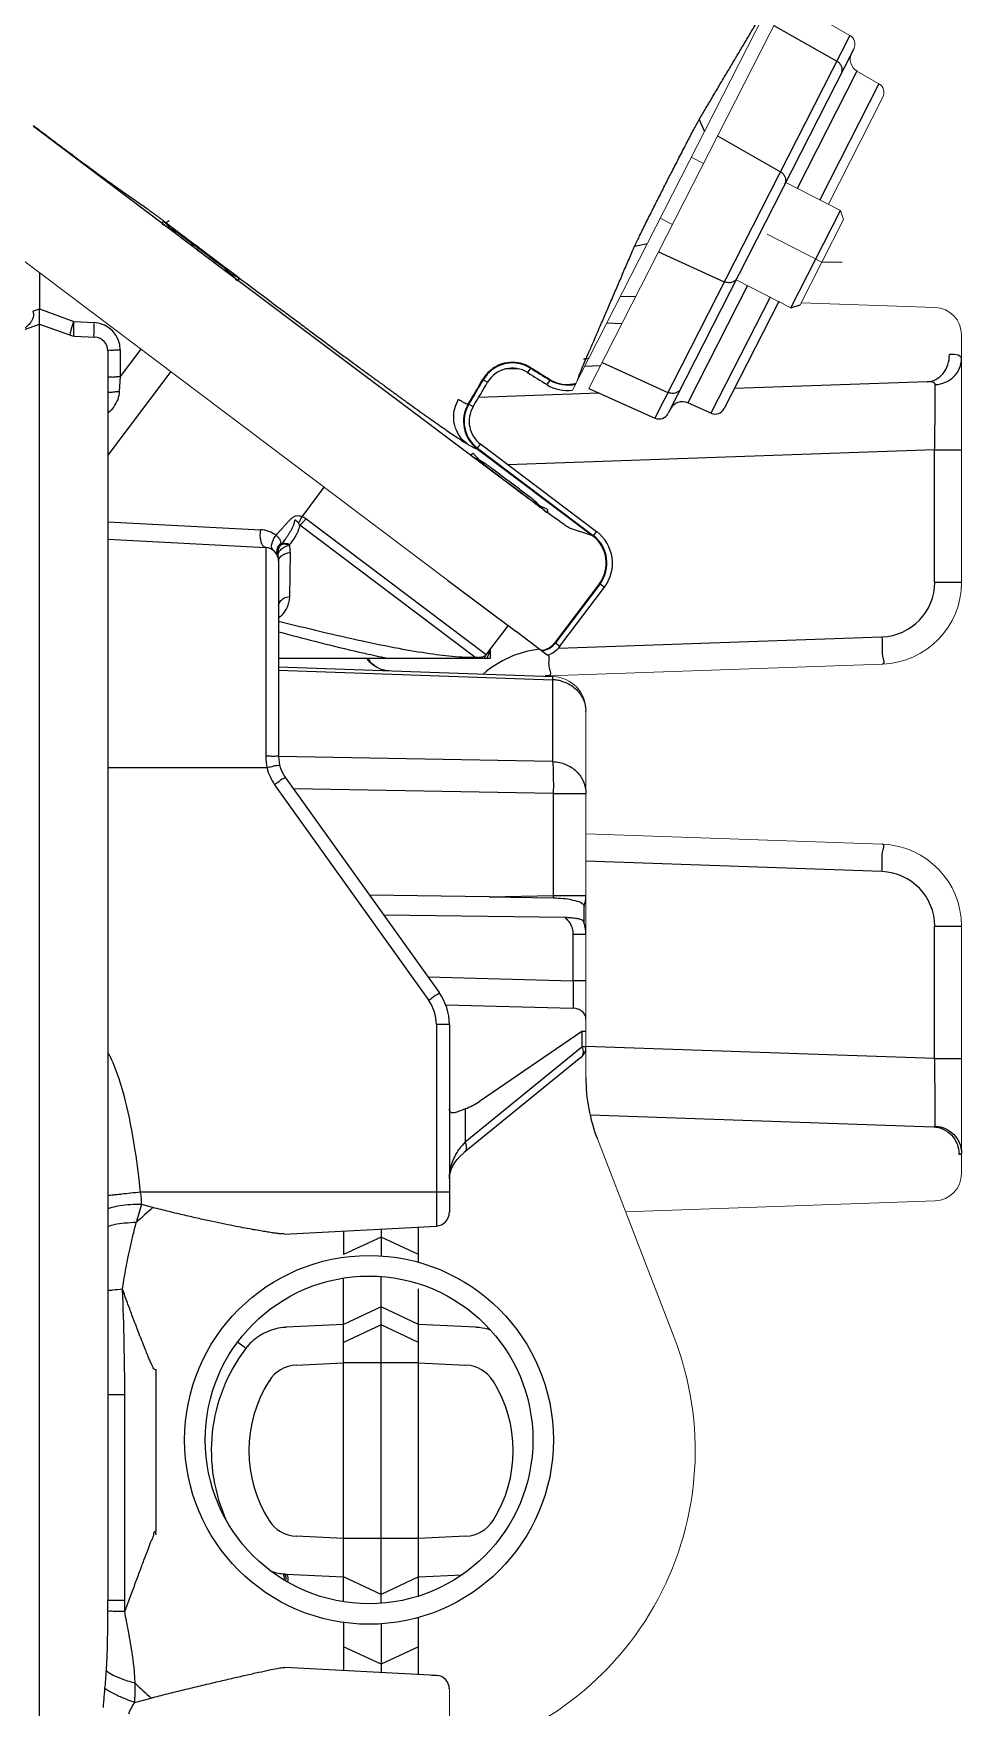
# Model space of a CAD drawing. Header units: millimetres. Extents: x 100 to 1590, y 100 to 694.
# Drawn here: x 1243.534 to 1244.745, y 534.023 to 536.206 of the extents above; entities that cross this region are included whole.
import ezdxf

# ---------------------------------------------------------------- set-up
doc = ezdxf.new("R2010")
doc.units = ezdxf.units.MM
doc.linetypes.add('CENTER', pattern=[2, 1.25, -0.25, 0.25, -0.25])
for name, color, linetype, lineweight in [('CL', 1, 'CENTER', 9), ('DIM', 2, 'Continuous', 9), ('DTM_AXIS', 7, 'Continuous', 9), ('OUTLINE', 6, 'Continuous', 9)]:
    doc.layers.add(name, color=color, linetype=linetype, lineweight=lineweight)

msp = doc.modelspace()

# ---------------------------------------------------------------- linework, layer by layer
at = {"color": 9, "linetype": 'Continuous'}
for p, q in [((1244.5988, 536.2035), (1244.3445, 535.7044)), ((1244.4998, 536.2166), (1244.5818, 536.1701)), ((1244.6082, 536.1569), (1244.5303, 536.004)), ((1244.6367, 536.1405), (1244.5596, 535.9891)), ((1244.4023, 536.0936), (1244.4024, 536.0939)), ((1244.4024, 536.0939), (1244.4093, 536.0783)), ((1243.536, 536.0832), (1243.5342, 536.0858)), ((1243.7512, 535.9211), (1243.536, 536.0832)), ((1244.4262, 536.0723), (1244.5083, 536.0257)), ((1243.6485, 536.0012), (1243.6829, 535.9771)), ((1243.7057, 535.9603), (1243.7399, 535.9344)), ((1243.7573, 535.9165), (1243.7512, 535.9211)), ((1244.1615, 535.6129), (1243.7573, 535.9165)), ((1244.3182, 535.9286), (1244.3349, 535.9322)), ((1244.3182, 535.9286), (1244.3184, 535.9289)), ((1244.3492, 535.9211), (1244.4351, 535.8822)), ((1244.4656, 535.8771), (1244.3877, 535.7242)), ((1244.4949, 535.8622), (1244.4178, 535.7108)), ((1243.5333, 535.8437), (1243.5422, 535.847)), ((1243.5422, 535.8467), (1243.5869, 535.8304)), ((1243.5422, 533.8906), (1243.5422, 535.827)), ((1243.5869, 535.8304), (1243.6136, 535.829)), ((1244.3014, 535.8273), (1244.2818, 535.828)), ((1243.6312, 535.7921), (1243.6312, 534.1623)), ((1243.6744, 535.7944), (1243.6474, 535.7585)), ((1243.6474, 535.7934), (1243.6474, 535.7585)), ((1244.2553, 535.7825), (1244.256, 535.7842)), ((1244.256, 535.7842), (1244.2586, 535.7902)), ((1243.7134, 535.765), (1243.6312, 535.656)), ((1244.1662, 535.7686), (1244.1485, 535.768)), ((1244.1822, 535.7695), (1244.1786, 535.7637)), ((1244.2734, 535.7724), (1244.2531, 535.7717)), ((1244.2552, 535.7822), (1244.2588, 535.783)), ((1244.2552, 535.7822), (1244.2553, 535.7825)), ((1244.2757, 535.7768), (1244.3616, 535.7378)), ((1243.6474, 535.7585), (1243.6461, 535.7391)), ((1244.1204, 535.7552), (1244.1202, 535.7547)), ((1244.1202, 535.7547), (1244.1264, 535.751)), ((1244.1212, 535.7548), (1244.1209, 535.7543)), ((1244.2075, 535.7538), (1244.2039, 535.748)), ((1244.1021, 535.7226), (1244.1076, 535.7193)), ((1244.1127, 535.6644), (1244.2636, 535.5507)), ((1244.1133, 535.665), (1244.1173, 535.6703)), ((1244.1133, 535.665), (1244.2641, 535.5514)), ((1244.7095, 535.663), (1244.1528, 535.6435)), ((1244.7095, 535.663), (1244.7445, 535.663)), ((1244.7095, 535.4903), (1244.7095, 535.663)), ((1243.8844, 535.5757), (1243.9134, 535.6142)), ((1243.6312, 535.5692), (1243.8307, 535.5588)), ((1244.1245, 535.3957), (1243.8893, 535.5729)), ((1244.1098, 535.3926), (1243.8815, 535.5647)), ((1244.2636, 535.5507), (1244.2331, 535.561)), ((1244.2636, 535.5507), (1244.2641, 535.5514)), ((1244.2636, 535.5507), (1244.2641, 535.5504)), ((1244.2641, 535.5514), (1244.2647, 535.5509)), ((1244.2647, 535.5509), (1244.2686, 535.5562)), ((1243.837, 535.5355), (1243.837, 535.2634)), ((1243.8569, 535.5411), (1243.8566, 535.5413)), ((1243.8566, 535.5413), (1243.8568, 535.5389)), ((1243.8577, 535.54), (1243.8568, 535.5389)), ((1243.8687, 535.5397), (1243.8679, 535.5387)), ((1243.8691, 535.5291), (1243.8681, 535.4717)), ((1244.2723, 535.4884), (1244.2147, 535.4119)), ((1244.2732, 535.4881), (1244.2152, 535.4111)), ((1244.2732, 535.4881), (1244.2788, 535.4839)), ((1244.7095, 535.4903), (1244.7445, 535.4903)), ((1244.2187, 535.4044), (1244.6408, 535.4191)), ((1244.1245, 535.3957), (1244.127, 535.3987)), ((1244.197, 535.4015), (1244.1959, 535.4013)), ((1244.1975, 535.4007), (1244.1969, 535.4006)), ((1244.1975, 535.4007), (1244.1976, 535.4001)), ((1244.2152, 535.4111), (1244.2208, 535.4069)), ((1243.8539, 535.3755), (1244.2117, 535.363)), ((1244.2117, 535.3653), (1244.2117, 535.3664)), ((1244.2117, 535.363), (1244.2117, 535.3653)), ((1244.2117, 535.2563), (1244.2117, 535.363)), ((1244.2117, 535.2563), (1243.8539, 535.2628)), ((1243.8387, 535.2481), (1243.6312, 535.2481)), ((1243.8486, 535.2262), (1244.0497, 534.9447)), ((1244.2125, 535.2145), (1243.8736, 535.2206)), ((1244.2125, 535.2145), (1244.2547, 535.2145)), ((1244.2125, 535.0816), (1244.2125, 535.2145)), ((1244.6408, 535.1128), (1244.2547, 535.1263)), ((1244.1284, 535.0798), (1244.2125, 535.0816)), ((1244.2125, 535.0816), (1244.2547, 535.0816)), ((1244.2125, 535.0786), (1244.2125, 535.0816)), ((1244.7095, 535.0416), (1244.7445, 535.0416)), ((1244.7095, 534.8689), (1244.7095, 535.0416)), ((1244.2547, 535.0308), (1244.2378, 535.0308)), ((1244.2378, 535.0308), (1244.2378, 534.9704)), ((1244.0487, 534.9754), (1244.2378, 534.9704)), ((1244.2547, 534.9704), (1244.2378, 534.9704)), ((1244.0718, 534.9391), (1244.2378, 534.9347)), ((1244.0766, 534.9136), (1244.0597, 534.9136)), ((1244.0597, 534.9136), (1244.0597, 534.6505)), ((1244.2495, 534.9043), (1244.1159, 534.813)), ((1244.2547, 534.9043), (1244.2495, 534.9043)), ((1244.2495, 534.9043), (1244.2495, 534.8841)), ((1244.0972, 534.7602), (1244.2495, 534.8841)), ((1244.2547, 534.8841), (1244.2495, 534.8841)), ((1244.7095, 534.8689), (1244.2547, 534.8848)), ((1244.7095, 534.8689), (1244.7445, 534.8689)), ((1244.0972, 534.8035), (1244.0972, 534.7602)), ((1244.7103, 534.7872), (1244.7103, 534.7944)), ((1244.0766, 534.6947), (1243.6738, 534.6947)), ((1243.69, 534.6747), (1243.675, 534.6787)), ((1243.861, 534.6401), (1244.0597, 534.6505)), ((1244.0365, 534.6031), (1244.0365, 534.6493)), ((1243.8611, 534.6401), (1243.8611, 534.6401)), ((1243.9385, 534.6442), (1243.9385, 534.6132)), ((1243.9875, 534.6361), (1243.9385, 534.6132)), ((1243.9875, 534.6468), (1243.9875, 534.6115)), ((1244.0365, 534.6132), (1243.9875, 534.6361)), ((1243.9385, 534.1605), (1243.9385, 534.5827)), ((1243.9875, 534.1584), (1243.9875, 534.5847)), ((1244.0365, 534.1929), (1244.0365, 534.5688)), ((1243.9875, 534.545), (1243.9385, 534.5222)), ((1244.0365, 534.5222), (1243.9875, 534.545)), ((1243.9385, 534.5222), (1243.8636, 534.5185)), ((1243.9875, 534.5216), (1243.9385, 534.4988)), ((1244.0365, 534.4988), (1243.9875, 534.5216)), ((1243.6936, 534.4639), (1243.6936, 534.2527)), ((1243.8768, 534.4691), (1243.9385, 534.4722)), ((1244.0365, 534.4722), (1243.9385, 534.4722)), ((1244.0365, 534.4722), (1244.0982, 534.4691)), ((1243.6532, 534.4305), (1243.6312, 534.4305)), ((1243.6532, 534.1623), (1243.6532, 534.4305)), ((1243.6935, 534.2527), (1243.6936, 534.2527)), ((1243.9385, 534.2429), (1243.8768, 534.2459)), ((1244.0365, 534.2429), (1243.9385, 534.2429)), ((1244.0982, 534.2459), (1244.0365, 534.2429)), ((1243.9875, 534.17), (1243.9385, 534.1929)), ((1244.0365, 534.1929), (1243.9875, 534.17)), ((1244.0365, 534.1929), (1244.0932, 534.1957)), ((1244.0365, 534.1679), (1244.0365, 534.1929)), ((1243.6532, 534.1623), (1243.6312, 534.1623)), ((1243.9385, 534.1335), (1243.9385, 534.0708)), ((1243.9875, 534.1316), (1243.9875, 534.0683)), ((1244.0365, 534.0657), (1244.0365, 534.14)), ((1243.9875, 534.079), (1243.9385, 534.1018)), ((1244.0365, 534.1018), (1243.9875, 534.079)), ((1244.0597, 534.0645), (1243.8622, 534.0748)), ((1244.0539, 534.0648), (1244.0597, 534.0645)), ((1243.666, 534.0291), (1243.6876, 534.0349))]:
    msp.add_line(p, q, dxfattribs=at)
at = {"color": 7, "linetype": 'Continuous'}
for p, q in [((1244.604, 536.1859), (1244.3619, 535.7106)), ((1244.522, 535.8483), (1244.5867, 535.9753)), ((1243.5422, 535.894), (1243.5422, 535.8467)), ((1244.3192, 535.8623), (1244.2996, 535.8629)), ((1244.5062, 535.8564), (1244.4351, 535.7169)), ((1244.5076, 535.8557), (1244.5058, 535.8557)), ((1244.522, 535.8483), (1244.534, 535.8522)), ((1243.5018, 535.8124), (1243.5422, 535.827)), ((1243.5422, 535.827), (1243.5826, 535.8124)), ((1243.5877, 535.8113), (1243.6144, 535.8099)), ((1244.2583, 535.7428), (1244.3445, 535.7044)), ((1244.6996, 535.7517), (1244.4483, 535.7429)), ((1244.2719, 535.7368), (1244.1148, 535.7313)), ((1244.4178, 535.7108), (1244.3877, 535.7242)), ((1244.2686, 535.5562), (1244.1173, 535.6703)), ((1243.6312, 535.5463), (1243.837, 535.5355)), ((1243.8539, 535.5177), (1243.8539, 535.2624)), ((1244.0742, 535.4931), (1244.1635, 535.4258)), ((1244.2208, 535.4069), (1244.2788, 535.4839)), ((1244.1269, 535.3985), (1244.1532, 535.4335)), ((1244.2043, 535.3951), (1244.1635, 535.4258)), ((1244.13, 535.3906), (1243.8539, 535.3906)), ((1244.13, 535.4027), (1244.13, 535.3906)), ((1243.8539, 535.3798), (1244.2117, 535.3673)), ((1243.8622, 535.2365), (1244.0633, 534.955)), ((1244.1284, 535.0798), (1243.9726, 535.082)), ((1244.1284, 535.0798), (1244.2125, 535.0786)), ((1244.2523, 535.0455), (1244.2523, 535.0677)), ((1244.2275, 535.0528), (1243.9911, 535.0561)), ((1244.0766, 534.9136), (1244.0766, 534.6683)), ((1244.2481, 534.8703), (1244.0958, 534.7464)), ((1244.2601, 534.7956), (1244.7079, 534.7799))]:
    msp.add_line(p, q, dxfattribs=at)
at = {"color": 9, "linetype": 'Continuous'}
for points in [[(1244.1825, 535.7703), (1244.1825, 535.7703), (1244.1825, 535.7702), (1244.1825, 535.7702), (1244.1824, 535.7701), (1244.1824, 535.77), (1244.1824, 535.7699), (1244.1823, 535.7698), (1244.1823, 535.7697), (1244.1822, 535.7695)], [(1244.1204, 535.7552), (1244.1204, 535.7552), (1244.1205, 535.7552), (1244.1205, 535.7551), (1244.1206, 535.7551), (1244.1207, 535.7551), (1244.1208, 535.755), (1244.1209, 535.755), (1244.121, 535.7549), (1244.1212, 535.7548)], [(1244.2075, 535.7548), (1244.2076, 535.7547), (1244.2076, 535.7547), (1244.2076, 535.7546), (1244.2076, 535.7545), (1244.2076, 535.7544), (1244.2076, 535.7543), (1244.2076, 535.7541), (1244.2076, 535.754), (1244.2075, 535.7538)], [(1244.1012, 535.7227), (1244.1013, 535.7228), (1244.1013, 535.7228), (1244.1014, 535.7228), (1244.1015, 535.7228), (1244.1016, 535.7227), (1244.1017, 535.7227), (1244.1018, 535.7227), (1244.1019, 535.7226), (1244.1021, 535.7226)], [(1244.1127, 535.6644), (1244.1127, 535.6644), (1244.1128, 535.6644), (1244.1128, 535.6645), (1244.1129, 535.6645), (1244.1129, 535.6646), (1244.113, 535.6647), (1244.1131, 535.6648), (1244.1132, 535.6649), (1244.1133, 535.665)], [(1244.2641, 535.5504), (1244.2641, 535.5504), (1244.2641, 535.5504), (1244.2642, 535.5504), (1244.2642, 535.5505), (1244.2643, 535.5505), (1244.2644, 535.5506), (1244.2645, 535.5507), (1244.2646, 535.5508), (1244.2647, 535.5509)], [(1243.8577, 535.54), (1243.8576, 535.5402), (1243.8575, 535.5403), (1243.8573, 535.5405), (1243.8571, 535.5408), (1243.8569, 535.5411)], [(1244.2723, 535.4884), (1244.2724, 535.4884), (1244.2724, 535.4884), (1244.2725, 535.4884), (1244.2726, 535.4884), (1244.2727, 535.4883), (1244.2728, 535.4883), (1244.2729, 535.4882), (1244.273, 535.4882), (1244.2732, 535.4881)], [(1244.197, 535.4015), (1244.1971, 535.4015), (1244.1971, 535.4014), (1244.1972, 535.4014), (1244.1972, 535.4013), (1244.1973, 535.4012), (1244.1973, 535.4011), (1244.1974, 535.401), (1244.1974, 535.4009), (1244.1975, 535.4007)], [(1244.2147, 535.4119), (1244.2147, 535.4118), (1244.2147, 535.4118), (1244.2147, 535.4117), (1244.2148, 535.4116), (1244.2148, 535.4116), (1244.2149, 535.4115), (1244.215, 535.4114), (1244.215, 535.4113), (1244.2152, 535.4111)], [(1244.2117, 535.3664), (1244.2117, 535.3668), (1244.2117, 535.367), (1244.2117, 535.3672), (1244.2117, 535.3673)], [(1244.7079, 534.7799), (1244.7086, 534.7799), (1244.7092, 534.78), (1244.7096, 534.7801), (1244.71, 534.7803), (1244.7102, 534.7805), (1244.7102, 534.7808)], [(1244.7412, 534.7443), (1244.7422, 534.7443), (1244.7431, 534.7444), (1244.7437, 534.7446), (1244.7442, 534.7448), (1244.7444, 534.7451), (1244.7445, 534.7455)], [(1243.8615, 534.5183), (1243.8612, 534.5183), (1243.8608, 534.5182), (1243.8605, 534.5182), (1243.8601, 534.5182), (1243.8597, 534.5181), (1243.8594, 534.5181)], [(1243.8636, 534.5185), (1243.8632, 534.5184), (1243.8628, 534.5184), (1243.8624, 534.5184), (1243.8619, 534.5183), (1243.8615, 534.5183)], [(1244.1135, 534.5183), (1244.113, 534.5183), (1244.1126, 534.5184), (1244.1122, 534.5184), (1244.1118, 534.5184), (1244.1113, 534.5185), (1244.0365, 534.5222)], [(1244.1156, 534.5181), (1244.1152, 534.5181), (1244.1149, 534.5182), (1244.1145, 534.5182), (1244.1142, 534.5182), (1244.1138, 534.5183), (1244.1135, 534.5183)], [(1243.8594, 534.1969), (1243.8597, 534.1969), (1243.8601, 534.1969), (1243.8605, 534.1968), (1243.8608, 534.1968), (1243.8612, 534.1968), (1243.8615, 534.1967)], [(1243.8615, 534.1967), (1243.8619, 534.1967), (1243.8624, 534.1967), (1243.8628, 534.1966), (1243.8632, 534.1966), (1243.8636, 534.1966), (1243.9385, 534.1929)]]:
    msp.add_lwpolyline(points, dxfattribs=at)
at = {"color": 7, "linetype": 'Continuous'}
for points in [[(1243.9975, 535.3747), (1243.9952, 535.3749), (1243.9913, 535.3756), (1243.9876, 535.3766), (1243.9842, 535.378), (1243.9812, 535.3798), (1243.9784, 535.3817), (1243.976, 535.3838), (1243.9739, 535.386), (1243.9722, 535.3882), (1243.9709, 535.3903), (1243.9707, 535.3906)], [(1244.2547, 535.0308), (1244.2546, 535.034), (1244.2541, 535.0384), (1244.2531, 535.0427), (1244.2518, 535.0469), (1244.2514, 535.0479)], [(1244.0766, 534.7119), (1244.0767, 534.7146), (1244.0775, 534.7195), (1244.0789, 534.7243), (1244.081, 534.7289), (1244.0837, 534.7333), (1244.0868, 534.7374), (1244.0904, 534.7414), (1244.0944, 534.7452), (1244.0958, 534.7464)]]:
    msp.add_lwpolyline(points, dxfattribs=at)
at = {"color": 9, "linetype": 'Continuous'}
for radius in [0.2405, 0.2137]:
    msp.add_circle((1243.9718, 534.3716), radius, dxfattribs=at)
for centre, radius, start, end in [((1244.5054, 536.0142), 0.00996, 333.0253, 339.7634), ((1262.8195, 561.1684), 31.6352, 232.90675, 233.17208), ((1244.4427, 535.8912), 0.00996, 326.2366, 332.9747), ((1243.6117, 535.7934), 0.0356, 0.0002, 86.9998), ((1245.4727, 537.8208), 2.4234, 237.8262, 238.5303), ((1245.496, 537.8604), 2.4685, 237.8522, 238.5366), ((1244.2456, 535.8258), 0.0446, 277.3728, 282.3776), ((1244.2458, 535.826), 0.0445, 277.2943, 282.3019), ((1235.9443, 540.5712), 9.4891, 329.27258, 329.49717), ((1236.0395, 540.515), 9.3794, 329.27255, 329.49801), ((1244.2307, 535.7927), 0.0445, 238.5939, 273.8345), ((1244.2307, 535.7928), 0.0453, 239.2362, 283.6064), ((1244.2307, 535.7928), 0.0445, 273.8326, 284.5144), ((1244.1395, 535.7), 0.0445, 149.2521, 233.0055), ((1244.1395, 535.7), 0.0437, 148.8632, 233.1847), ((1243.8288, 535.5232), 0.0356, 52.427, 86.9965), ((1244.2367, 535.5152), 0.0445, 323.0349, 52.16), ((1244.2367, 535.5152), 0.0454, 323.3851, 51.9925), ((1243.8671, 535.5296), 0.0154, 170.741, 178.3086), ((1243.8344, 535.5297), 0.0347, 358.9547, 15.0286), ((1244.6383, 535.4903), 0.0713, 272.0019, 359.9981), ((1244.3272, 536.9854), 1.6283, 257.3561, 258.3427), ((1244.104, 535.5656), 0.173, 269.38, 271.0005), ((1244.1043, 535.5489), 0.1564, 271.0131, 272.0251), ((1244.1183, 535.378), 0.0169, 120.1247, 131.6197), ((1244.2107, 535.266), 0.1379, 96.9679, 130.7926), ((1244.1167, 535.4043), 0.0117, 292.6607, 299.5593), ((1244.138, 535.3857), 0.0168, 143.3838, 162.7585), ((1244.0994, 535.4068), 0.0306, 344.4573, 349.8225), ((1244.1933, 535.428), 0.0268, 278.0278, 322.939), ((1244.1933, 535.428), 0.0276, 278.7575, 299.561), ((1244.0996, 535.3914), 0.1069, 1.7612, 2.3445), ((1244.1933, 535.428), 0.0276, 299.5678, 322.3345), ((1244.2065, 535.3713), 0.003, 271.9987, 272.6119), ((1244.2101, 535.3159), 0.0471, 81.1848, 88.1087), ((1244.2101, 535.3157), 0.0473, 74.3171, 81.1961), ((1244.2163, 535.3211), 0.0384, 0.0034, 2.4013), ((1243.9077, 535.2633), 0.0706, 179.992, 192.4271), ((1243.8994, 535.2624), 0.0623, 193.2304, 215.5388), ((1244.6383, 535.0416), 0.0713, 0.0019, 87.9981), ((1244.213, 535.0816), 0.0417, 340.4285, 359.9859), ((1244.0062, 534.9136), 0.0534, 359.9983, 35.5394), ((1244.2436, 534.8758), 0.00714, 309.5834, 312.4894), ((1244.0703, 534.8798), 0.0809, 289.4798, 304.3433), ((1244.1514, 534.7069), 0.076, 135.4365, 144.8078), ((1244.8756, 534.3224), 1.2523, 163.4691, 164.5891), ((1244.1162, 534.178), 0.6545, 130.634, 133.1924), ((1244.0587, 534.6683), 0.0178, 273.0002, 0.0012), ((1244.1075, 534.4465), 0.072, 71.4431, 83.5772), ((1243.8663, 534.4486), 0.0696, 138.1035, 142.9282), ((1243.9868, 534.3575), 0.2207, 142.919, 204.7996), ((1243.8789, 534.4247), 0.0444, 92.8094, 147.7435), ((1244.096, 534.4247), 0.0444, 32.2566, 87.1901), ((1243.9856, 534.3575), 0.1705, 147.7703, 212.2296), ((1243.9894, 534.3575), 0.1705, 327.7703, 32.2296), ((1243.8789, 534.2903), 0.0444, 212.2566, 267.1901), ((1244.096, 534.2903), 0.0444, 272.8094, 327.7435), ((1243.8708, 534.2527), 0.1773, 179.9967, 181.55), ((1243.8674, 534.2685), 0.072, 250.6306, 263.5793), ((1237.6382, 534.1622), 5.993, 359.86513, 0.00111), ((1241.1267, 534.1624), 2.5266, 359.6657, 359.999), ((1242.8438, 534.1205), 0.787, 354.6685, 356.3267), ((1244.0587, 534.0467), 0.0178, 0.0026, 86.9869), ((1244.1169, 534.5208), 0.6484, 226.027, 228.5438)]:
    msp.add_arc(centre, radius, start, end, dxfattribs=at)
at = {"color": 7, "linetype": 'Continuous'}
for centre, radius, start, end in [((1243.5887, 535.8291), 0.0178, 250, 267), ((1243.6134, 535.7921), 0.0178, 0, 87), ((1244.1587, 535.7321), 0.0374, 57.8414, 149.4774), ((1245.4954, 537.8582), 2.474, 237.8422, 238.5335), ((1235.9524, 540.57), 9.4888, 329.25558, 329.47859), ((1244.2309, 535.792), 0.0517, 238.5334, 277.1418), ((1244.1398, 535.7001), 0.0374, 149.2557, 233), ((1244.3805, 535.7079), 0.0178, 66, 153), ((1244.35, 535.7166), 0.0134, 246, 333), ((1244.4232, 535.723), 0.0134, 246, 333), ((1244.2376, 535.515), 0.0517, 323, 53), ((1243.8361, 535.5177), 0.0178, 0, 87), ((1243.8701, 535.5274), 0.0176, 164.3924, 195.8977), ((1243.8702, 535.5274), 0.0177, 158.1152, 164.4137), ((1244.1938, 535.4273), 0.0339, 288.0599, 322.9943), ((1244.2102, 535.266), 0.1024, 92, 94.9035), ((1243.8984, 535.2624), 0.0445, 180.0015, 215.5362), ((1244.0053, 534.9136), 0.0713, 0, 35.5452), ((1244.2369, 534.8841), 0.0178, 309.1391, 337.2024), ((1244.2369, 534.8841), 0.0178, 337.2219, 359.9925), ((1244.4773, 534.8443), 0.2227, 180, 201.1185)]:
    msp.add_arc(centre, radius, start, end, dxfattribs=at)
at = {"color": 9, "linetype": 'Continuous'}
for points, start_tangent, end_tangent in [([(1244.4024, 536.0939), (1244.4112, 536.1087), (1244.4204, 536.1241), (1244.4295, 536.1396), (1244.4386, 536.1548), (1244.4476, 536.17), (1244.4566, 536.1852), (1244.4658, 536.2006), (1244.4749, 536.2159), (1244.4779, 536.2209)], (0.504323, 0.863515), (0.510728, 0.859743)), ([(1244.5878, 536.154), (1244.5888, 536.1574), (1244.5887, 536.161), (1244.5874, 536.1645), (1244.585, 536.1676), (1244.5818, 536.1701)], (0.45399, 0.891007), (-0.869506, 0.493922)), ([(1244.3184, 535.9289), (1244.3247, 535.942), (1244.333, 535.9589), (1244.3422, 535.9773), (1244.3513, 535.9952), (1244.3596, 536.0117), (1244.368, 536.0281), (1244.3772, 536.0459), (1244.3867, 536.0642), (1244.3954, 536.0808), (1244.4023, 536.0936)], (0.42812, 0.903722), (0.479284, 0.87766)), ([(1243.5342, 536.0858), (1243.5416, 536.0802), (1243.5492, 536.0745), (1243.5567, 536.0688), (1243.5642, 536.0631), (1243.5717, 536.0575), (1243.5791, 536.052), (1243.5864, 536.0466), (1243.5935, 536.0413), (1243.6004, 536.0362), (1243.6071, 536.0312), (1243.6135, 536.0265), (1243.6196, 536.022), (1243.6254, 536.0178), (1243.6308, 536.0139), (1243.6359, 536.0102), (1243.6405, 536.0069), (1243.6447, 536.0039), (1243.6485, 536.0012)], (0.796782, -0.604267), (0.818772, -0.574119)), ([(1244.5148, 536.0108), (1244.5153, 536.0131), (1244.5152, 536.0167), (1244.5138, 536.0202), (1244.5115, 536.0233), (1244.5083, 536.0257)], (0.346261, 0.938138), (-0.869506, 0.493922)), ([(1243.6829, 535.9771), (1243.686, 535.9749), (1243.6887, 535.9729), (1243.6917, 535.9707), (1243.695, 535.9683), (1243.6985, 535.9657), (1243.7021, 535.963), (1243.7057, 535.9603)], (0.818772, -0.574119), (0.797014, -0.603961)), ([(1243.7057, 535.9603), (1243.711, 535.9621)], (0.861307, -0.508085), (0.746784, 0.665066)), ([(1244.2586, 535.7902), (1244.2648, 535.8046), (1244.2732, 535.8241), (1244.2809, 535.8419), (1244.2883, 535.8591), (1244.2958, 535.8764), (1244.3033, 535.8941), (1244.3109, 535.9118), (1244.3182, 535.9286)], (0.39562, 0.918414), (0.402967, 0.915214)), ([(1244.451, 535.8857), (1244.4495, 535.8839), (1244.4465, 535.8819), (1244.4429, 535.8809), (1244.4389, 535.881), (1244.4351, 535.8822)], (-0.555443, -0.831555), (-0.910674, 0.413126)), ([(1243.5333, 535.8437), (1243.5342, 535.8406), (1243.5342, 535.8377), (1243.5335, 535.8345), (1243.5316, 535.8308), (1243.5302, 535.8287), (1243.5284, 535.8266), (1243.5261, 535.8244), (1243.5234, 535.8222), (1243.52, 535.82), (1243.516, 535.8178), (1243.5114, 535.8158)], (0.420597, -0.907248), (-0.939668, -0.342086)), ([(1243.5823, 535.8151), (1243.5826, 535.8161), (1243.5836, 535.8201), (1243.5851, 535.825), (1243.5869, 535.8304)], (0.30304, 0.952978), (0.345798, 0.938309)), ([(1243.5877, 535.8113), (1243.5868, 535.815), (1243.5867, 535.8193), (1243.5867, 535.8246), (1243.5869, 535.8304)], (-0.99863, 0.052336), (0.059019, 0.998257)), ([(1243.6144, 535.8099), (1243.6134, 535.8156), (1243.6133, 535.8218), (1243.6136, 535.829)], (-0.99863, 0.052336), (0.059019, 0.998257)), ([(1243.8569, 535.8463), (1243.8731, 535.8342), (1243.8887, 535.8226), (1243.9038, 535.8113), (1243.9184, 535.8005), (1243.9326, 535.79), (1243.9464, 535.7798), (1243.9597, 535.77), (1243.9725, 535.7605), (1243.9849, 535.7515), (1243.9969, 535.7428), (1244.0085, 535.7343), (1244.0198, 535.7261), (1244.0307, 535.7183), (1244.0411, 535.7108), (1244.0509, 535.7039), (1244.0601, 535.6974), (1244.0686, 535.6915), (1244.0764, 535.6861), (1244.0834, 535.6813), (1244.0897, 535.6771), (1244.0951, 535.6736), (1244.0996, 535.6708)], (0.800534, -0.599287), (0.856907, -0.515471)), ([(1243.5826, 535.8124), (1243.5823, 535.8151)], (-0.939693, 0.34202), (0.30304, 0.952978)), ([(1243.6312, 535.7921), (1243.6359, 535.793), (1243.6411, 535.7933), (1243.6474, 535.7934)], (0, 1), (0.999976, 0.006972)), ([(1244.6996, 535.7517), (1244.7109, 535.7547), (1244.7204, 535.7625), (1244.7266, 535.7739), (1244.7287, 535.7873)], (0.999391, 0.034901), (-0.009577, 0.999954)), ([(1244.7445, 535.782), (1244.7376, 535.7869), (1244.7287, 535.7873)], (-0.000007, 1), (-0.999732, -0.023154)), ([(1244.1825, 535.7703), (1244.1694, 535.7759), (1244.1553, 535.777), (1244.1415, 535.7737), (1244.1295, 535.7661), (1244.1204, 535.7552)], (-0.846254, 0.532779), (-0.507307, -0.861765)), ([(1244.1822, 535.7695), (1244.1717, 535.7744), (1244.1602, 535.7763), (1244.1487, 535.7751), (1244.1378, 535.7709), (1244.1284, 535.764), (1244.1212, 535.7548)], (-0.843482, 0.537158), (-0.5093, -0.860589)), ([(1244.2438, 535.7535), (1244.246, 535.7602), (1244.2499, 535.7698), (1244.2552, 535.7822)], (0.283633, 0.958933), (0.401851, 0.915705)), ([(1244.7103, 535.748), (1244.7235, 535.751), (1244.7346, 535.7584), (1244.7419, 535.7693), (1244.7445, 535.782)], (0.999321, 0.036834), (-0.000068, 1)), ([(1243.6312, 535.7572), (1243.6359, 535.758), (1243.6411, 535.7583), (1243.6474, 535.7585)], (0, 1), (0.999976, 0.006972)), ([(1244.3781, 535.7424), (1244.376, 535.7396), (1244.373, 535.7376), (1244.3693, 535.7366), (1244.3654, 535.7367), (1244.3616, 535.7378)], (-0.45399, -0.891007), (-0.910674, 0.413126)), ([(1244.7103, 535.748), (1244.7056, 535.7515), (1244.6996, 535.7517)], (-0.008568, 0.999963), (-0.999394, -0.034822)), ([(1244.7095, 535.663), (1244.7097, 535.6746), (1244.7098, 535.687), (1244.71, 535.7002), (1244.7101, 535.7139), (1244.7102, 535.7273), (1244.7103, 535.7393), (1244.7103, 535.748)], (0.013937, 0.999903), (-0.008385, 0.999965)), ([(1243.6312, 535.7369), (1243.6355, 535.7383), (1243.6403, 535.7388), (1243.6461, 535.7391)], (0.000037, 1), (0.999782, 0.020899)), ([(1243.6461, 535.7391), (1243.644, 535.7288), (1243.639, 535.7192), (1243.6316, 535.7112), (1243.6313, 535.711)], (-0.062679, -0.998034), (-0.780257, -0.625459)), ([(1244.0996, 535.6708), (1244.0906, 535.68), (1244.0847, 535.6914), (1244.0823, 535.704), (1244.0837, 535.7169), (1244.0887, 535.7289)], (-0.796881, 0.604136), (0.512538, 0.858664)), ([(1244.0887, 535.7289), (1244.0922, 535.7267), (1244.0955, 535.7248), (1244.0982, 535.7235), (1244.1012, 535.7227)], (0.843475, -0.537168), (0.96808, 0.250641)), ([(1244.0996, 535.6708), (1244.1034, 535.6686), (1244.1068, 535.6667), (1244.1096, 535.6653), (1244.1127, 535.6644)], (0.856925, -0.515441), (0.98134, 0.192282)), ([(1244.2331, 535.561), (1244.2305, 535.5625), (1244.2248, 535.5664), (1244.2161, 535.5726), (1244.205, 535.5806), (1244.1918, 535.5904), (1244.1771, 535.6013), (1244.1615, 535.6129)], (-0.947574, 0.319537), (-0.799643, 0.600476)), ([(1243.8844, 535.5757), (1243.8806, 535.5766), (1243.8766, 535.5765), (1243.8727, 535.575), (1243.8697, 535.5725), (1243.8672, 535.57), (1243.8645, 535.5671), (1243.8618, 535.5642), (1243.8592, 535.5613), (1243.8566, 535.5583), (1243.8538, 535.5552), (1243.8505, 535.5514)], (-0.938617, 0.344962), (-0.658129, -0.752905)), ([(1243.8798, 535.5676), (1243.8781, 535.5694), (1243.8752, 535.571), (1243.8741, 535.5687), (1243.8731, 535.5649), (1243.8716, 535.5611), (1243.8696, 535.5574), (1243.8675, 535.5538), (1243.8653, 535.5502), (1243.8628, 535.5467), (1243.8613, 535.5447), (1243.8596, 535.5425), (1243.8577, 535.54)], (-0.603735, 0.797185), (-0.624227, -0.781243)), ([(1243.8798, 535.5676), (1243.8814, 535.5701), (1243.883, 535.5728), (1243.8844, 535.5757)], (0.584041, 0.811724), (0.413397, 0.910551)), ([(1243.8815, 535.5647), (1243.8798, 535.5676)], (-0.398072, 0.917354), (-0.604528, 0.796584)), ([(1243.8815, 535.5647), (1243.8842, 535.5672), (1243.8868, 535.5699), (1243.8893, 535.5729)], (0.773269, 0.634078), (0.601749, 0.798686)), ([(1243.8893, 535.5729), (1243.8868, 535.5745), (1243.8844, 535.5757)], (-0.798154, 0.602453), (-0.934243, 0.356637)), ([(1243.837, 535.5355), (1243.8342, 535.5369), (1243.8319, 535.5405), (1243.8305, 535.5459), (1243.83, 535.5522), (1243.8307, 535.5588)], (-0.99863, 0.052336), (0.182584, 0.98319)), ([(1243.847, 535.5318), (1243.845, 535.535), (1243.845, 535.5399), (1243.847, 535.5456), (1243.8505, 535.5514)], (-0.792628, 0.609706), (0.607524, 0.794301)), ([(1243.8505, 535.5514), (1243.8537, 535.5484), (1243.8557, 535.5448), (1243.8566, 535.5413)], (0.826932, -0.562302), (0.180094, -0.983649)), ([(1243.8815, 535.5647), (1243.8806, 535.5612), (1243.8792, 535.5574), (1243.8774, 535.5533), (1243.875, 535.549), (1243.8721, 535.5445), (1243.8687, 535.5397)], (-0.179193, -0.983814), (-0.607115, -0.794614)), ([(1243.8527, 535.5242), (1243.8517, 535.5301)], (-0.363661, 0.931531), (0.029035, 0.999578)), ([(1243.8519, 535.5321), (1243.853, 535.5361), (1243.8566, 535.5413)], (0.160435, 0.987046), (0.699148, 0.714977)), ([(1243.8532, 535.5226), (1243.8534, 535.5273), (1243.855, 535.5306)], (-0.274171, 0.961681), (0.576616, 0.817015)), ([(1243.8539, 535.5177), (1243.855, 535.5217), (1243.8559, 535.523)], (0.000001, 1), (0.621008, 0.783804)), ([(1243.855, 535.5306), (1243.8562, 535.5321), (1243.8613, 535.5361), (1243.8679, 535.5387)], (0.576616, 0.817015), (0.977089, 0.212832)), ([(1243.8559, 535.523), (1243.8582, 535.5252), (1243.8597, 535.5262)], (0.621008, 0.783804), (0.860413, 0.509598)), ([(1243.8568, 535.5389), (1243.8594, 535.5401), (1243.8632, 535.5401), (1243.8679, 535.5387)], (0.773639, 0.633626), (0.928615, -0.371046)), ([(1243.8577, 535.54), (1243.8594, 535.5409)], (0.79715, 0.603782), (0.957619, 0.288037)), ([(1243.8594, 535.5409), (1243.8605, 535.5411), (1243.8642, 535.541), (1243.8687, 535.5397)], (0.957619, 0.288037), (0.928492, -0.371351)), ([(1243.8597, 535.5262), (1243.8631, 535.5278), (1243.8691, 535.5291)], (0.860413, 0.509598), (0.995411, 0.095692)), ([(1243.8539, 535.4595), (1243.8557, 535.465), (1243.8608, 535.4693), (1243.8681, 535.4717)], (-0.000008, 1), (0.989501, 0.144524)), ([(1243.8681, 535.4717), (1243.8673, 535.4651), (1243.8655, 535.459), (1243.8626, 535.4534), (1243.8589, 535.4484), (1243.8544, 535.4441), (1243.8539, 535.4438)], (-0.018397, -0.999831), (-0.791741, -0.610856)), ([(1243.8539, 535.4396), (1243.9091, 535.426), (1243.9631, 535.4137), (1244.0106, 535.4041), (1244.0511, 535.3973), (1244.0843, 535.3934), (1244.1021, 535.3925)], (0.969253, -0.246065), (0.999945, -0.010498)), ([(1243.8539, 535.4257), (1243.901, 535.4133), (1243.9525, 535.4007), (1243.9707, 535.3965)], (0.965494, -0.260427), (0.975825, -0.218553)), ([(1244.6408, 535.4191), (1244.6412, 535.4055), (1244.6415, 535.3939), (1244.6414, 535.3835)], (0.034889, -0.999391), (-0.999391, -0.034899)), ([(1243.9975, 535.3747), (1243.9866, 535.3769), (1243.9769, 535.3824), (1243.9694, 535.3906)], (-0.999391, 0.034899), (-0.547268, 0.836957)), ([(1244.1098, 535.3926), (1244.1144, 535.3923)], (0.992031, -0.125997), (0.999974, 0.00715)), ([(1244.1144, 535.3923), (1244.1164, 535.3924), (1244.1212, 535.3935)], (0.999974, 0.00715), (0.922547, 0.385885)), ([(1244.1224, 535.3941), (1244.1245, 535.3957)], (0.869459, 0.494005), (0.715777, 0.698329)), ([(1244.1254, 535.3906), (1244.1288, 535.3986)], (0.517088, 0.855933), (0.268367, 0.963317)), ([(1244.2064, 535.3947), (1244.2064, 535.3903), (1244.2061, 535.3822)], (0.030487, -0.999535), (0.082551, -0.996587)), ([(1244.2061, 535.3822), (1244.2067, 535.3788), (1244.2066, 535.3683)], (0.082551, -0.996587), (-0.99896, -0.045594)), ([(1244.2229, 535.3612), (1244.2283, 535.3594), (1244.2422, 535.3502), (1244.2514, 535.3368)], (0.96274, -0.270428), (0.394204, -0.919023)), ([(1244.2514, 535.3368), (1244.2546, 535.3228)], (0.394204, -0.919023), (0.041841, -0.999124)), ([(1243.8539, 535.2624), (1243.849, 535.2631), (1243.8435, 535.2633), (1243.837, 535.2634)], (0, 1), (-0.999996, 0.002775)), ([(1243.8551, 535.2522), (1243.8503, 535.251), (1243.845, 535.2497), (1243.8387, 535.2481)], (0.228723, -0.973491), (-0.973309, -0.229499)), ([(1244.2117, 535.2563), (1244.2283, 535.2527), (1244.2422, 535.2435), (1244.2514, 535.2301), (1244.2547, 535.2145)], (0.999462, -0.032797), (0, -1)), ([(1244.2125, 535.2145), (1244.2126, 535.2321), (1244.2123, 535.2468), (1244.2117, 535.2563)], (0.018035, 0.999837), (-0.124261, 0.99225)), ([(1243.8622, 535.2365), (1243.8584, 535.2333), (1243.854, 535.23), (1243.8486, 535.2262)], (0.581238, -0.813733), (-0.812978, -0.582294)), ([(1244.6408, 535.1128), (1244.6412, 535.1264), (1244.6415, 535.138), (1244.6414, 535.1484)], (0.034889, 0.999391), (-0.999391, 0.034899)), ([(1244.2275, 535.0528), (1244.2318, 535.0483), (1244.2351, 535.043), (1244.2371, 535.037), (1244.2378, 535.0308)], (0.772172, -0.635413), (0.000136, -1)), ([(1244.0633, 534.955), (1244.0595, 534.9518), (1244.0551, 534.9485), (1244.0497, 534.9447)], (0.581238, -0.813733), (-0.812979, -0.582293)), ([(1244.2378, 534.9704), (1244.2379, 534.9601), (1244.2379, 534.9504), (1244.2379, 534.9418), (1244.2378, 534.9347)], (0.010527, -0.999945), (-0.017649, -0.999844)), ([(1244.2547, 534.9205), (1244.2534, 534.9258), (1244.2498, 534.9303), (1244.2443, 534.9334), (1244.2378, 534.9347)], (0, 1), (-0.999116, 0.042029)), ([(1243.6738, 534.6947), (1243.6669, 534.7491), (1243.6592, 534.7917), (1243.6434, 534.8495), (1243.6313, 534.8766)], (-0.103884, 0.994589), (-0.508758, 0.860909)), ([(1244.2495, 534.8841), (1244.2506, 534.8804), (1244.2509, 534.8764), (1244.2499, 534.8724), (1244.2484, 534.8705)], (0.374529, -0.927215), (-0.737458, -0.675393)), ([(1244.7103, 534.7944), (1244.7103, 534.7986), (1244.7102, 534.8129), (1244.71, 534.8279), (1244.7099, 534.8424), (1244.7097, 534.8562), (1244.7095, 534.8689)], (-0.002348, 0.999997), (-0.013932, 0.999903)), ([(1244.0972, 534.8035), (1244.0892, 534.8002), (1244.0834, 534.7984), (1244.0795, 534.7984), (1244.0773, 534.8), (1244.0766, 534.8035)], (-0.914493, -0.404601), (-0.00002, 1)), ([(1244.7079, 534.7799), (1244.7207, 534.7769), (1244.7315, 534.7691), (1244.7387, 534.7577), (1244.7412, 534.7443)], (0.999391, -0.0349), (-0.002169, -0.999998)), ([(1244.7102, 534.7808), (1244.7103, 534.7872)], (0.034742, 0.999396), (-0.00123, 0.999999)), ([(1244.7102, 534.7808), (1244.7234, 534.7777), (1244.7346, 534.77), (1244.7419, 534.7587), (1244.7445, 534.7455)], (0.999328, -0.036651), (-0.000147, -1)), ([(1244.0972, 534.7602), (1244.0987, 534.7543), (1244.098, 534.7493), (1244.0958, 534.7464)], (0.374529, -0.927215), (-0.768341, -0.640041)), ([(1244.0766, 534.7119), (1244.077, 534.7194), (1244.0786, 534.7278), (1244.0815, 534.7366), (1244.0858, 534.7452), (1244.0893, 534.7507)], (0.000001, 1), (0.576046, 0.817417)), ([(1243.6738, 534.6947), (1243.6609, 534.6933), (1243.6489, 534.692), (1243.6435, 534.6914), (1243.6386, 534.6909), (1243.6343, 534.6904), (1243.6312, 534.6901)], (-0.994551, -0.104247), (-0.993644, -0.112571)), ([(1243.675, 534.6787), (1243.6749, 534.6867), (1243.6738, 534.6947)], (0.038018, 0.999277), (-0.19071, 0.981646)), ([(1243.675, 534.6787), (1243.6604, 534.6783), (1243.6471, 534.6769), (1243.6362, 534.6746), (1243.6312, 534.6729)], (-0.99998, 0.006286), (-0.920313, -0.391182)), ([(1243.8607, 534.6409), (1243.8579, 534.6402), (1243.8547, 534.6405), (1243.8504, 534.6411), (1243.845, 534.6418), (1243.8383, 534.6429), (1243.8304, 534.6442), (1243.8211, 534.6458), (1243.8104, 534.6478), (1243.7981, 534.6501), (1243.7839, 534.653), (1243.7679, 534.6563), (1243.7502, 534.6602), (1243.7312, 534.6645), (1243.7111, 534.6693), (1243.69, 534.6747)], (-0.910036, -0.414529), (-0.966463, 0.256807)), ([(1243.6683, 534.6552), (1243.6528, 534.6541), (1243.6396, 534.6521), (1243.6313, 534.6498)], (-0.999349, -0.036073), (-0.952367, -0.304953)), ([(1243.6503, 534.5681), (1243.6521, 534.5799), (1243.6543, 534.5928), (1243.657, 534.6066), (1243.6601, 534.6216), (1243.6638, 534.6378), (1243.6683, 534.6552)], (0.145359, 0.989379), (0.256727, 0.966484)), ([(1243.6503, 534.5681), (1243.6374, 534.5668), (1243.6312, 534.566)], (-0.995925, -0.09018), (-0.98199, -0.188934)), ([(1243.6532, 534.4305), (1243.6525, 534.4975), (1243.6503, 534.5681)], (0.000016, 1), (-0.040352, 0.999186)), ([(1243.6938, 534.4639), (1243.6936, 534.4632), (1243.6912, 534.4644), (1243.6898, 534.4669), (1243.6881, 534.4706), (1243.6859, 534.4755), (1243.6833, 534.4817), (1243.6802, 534.4891), (1243.6767, 534.498), (1243.6726, 534.5084), (1243.6679, 534.5206), (1243.6626, 534.5346), (1243.6567, 534.5505), (1243.6503, 534.5681)], (-0.003033, -0.999995), (-0.341672, 0.939819)), ([(1243.8594, 534.5181), (1243.8475, 534.5157), (1243.8351, 534.5108), (1243.8225, 534.5027), (1243.8145, 534.4951)], (-0.993663, -0.112402), (-0.66772, -0.744412)), ([(1243.8108, 534.4906), (1243.8074, 534.4938), (1243.8004, 534.4993)], (-0.385052, 0.922895), (-0.754166, 0.656684)), ([(1243.6532, 534.1476), (1243.6602, 534.1666), (1243.667, 534.1846), (1243.6733, 534.2014), (1243.679, 534.2167), (1243.6841, 534.2299), (1243.6881, 534.2403), (1243.691, 534.2474), (1243.6935, 534.2527)], (0.346108, 0.938195), (0.990335, -0.138693)), ([(1243.8594, 534.1969), (1243.8608, 534.1894)], (0.669802, -0.74254), (-0.153052, -0.988218)), ([(1243.8615, 534.1967), (1243.8629, 534.1881)], (0.653341, -0.757064), (-0.161163, -0.986928)), ([(1243.8641, 534.1966), (1243.8655, 534.1864)], (0.686872, -0.726778), (-0.153212, -0.988193)), ([(1243.6292, 534.07), (1243.6301, 534.0864), (1243.6306, 534.1013), (1243.6309, 534.1147), (1243.6311, 534.1269), (1243.6312, 534.138), (1243.6312, 534.1481)], (0.064203, 0.997937), (0.002374, 0.999997)), ([(1243.6532, 534.1476), (1243.6418, 534.1478), (1243.6343, 534.148), (1243.6312, 534.1481)], (-0.999901, 0.014042), (-0.986275, 0.165113)), ([(1243.6667, 534.0542), (1243.6655, 534.0731), (1243.6634, 534.0905), (1243.6609, 534.1066), (1243.6582, 534.1215), (1243.6556, 534.1351), (1243.6532, 534.1476)], (-0.02272, 0.999742), (-0.183456, 0.983028)), ([(1243.6667, 534.0542), (1243.6512, 534.0591), (1243.6383, 534.0645), (1243.6292, 534.07)], (-0.964645, 0.263552), (-0.791467, 0.611212)), ([(1243.6876, 534.0349), (1243.7088, 534.0404), (1243.7304, 534.0457), (1243.7519, 534.0509), (1243.7729, 534.0559), (1243.7928, 534.0605), (1243.8113, 534.0648), (1243.828, 534.0685), (1243.8418, 534.0715), (1243.8521, 534.0735), (1243.8588, 534.0746), (1243.8622, 534.0748)], (0.966453, 0.256842), (0.998625, -0.052417)), ([(1243.6254, 534.0225), (1243.626, 534.0309), (1243.6267, 534.0392), (1243.6274, 534.0473)], (0.062213, 0.998063), (0.093066, 0.99566)), ([(1243.666, 534.0291), (1243.6511, 534.0349), (1243.6378, 534.0411), (1243.6274, 534.0473)], (-0.945014, 0.327031), (-0.821491, 0.570221)), ([(1243.666, 534.0291), (1243.6666, 534.0373), (1243.6668, 534.0456), (1243.6667, 534.0542)], (0.091469, 0.995808), (-0.033218, 0.999448)), ([(1243.6585, 534.0144), (1243.6606, 534.0193), (1243.6632, 534.0243), (1243.666, 534.0291)], (0.35917, 0.933272), (0.505775, 0.862665))]:
    msp.add_spline(points, degree=3, dxfattribs=dict(at, start_tangent=start_tangent, end_tangent=end_tangent))
at = {"color": 7, "linetype": 'Continuous'}
for points, start_tangent, end_tangent in [([(1243.7022, 535.9597), (1243.7098, 535.9533), (1243.7189, 535.9461), (1243.7307, 535.937), (1243.7443, 535.9267), (1243.7585, 535.916), (1243.7721, 535.9058), (1243.7841, 535.897), (1243.7935, 535.8902), (1243.8018, 535.8847)], (-0.601815, -0.798636), (0.601815, 0.798636)), ([(1243.8018, 535.8847), (1243.7943, 535.8911), (1243.7851, 535.8983), (1243.7733, 535.9074), (1243.7598, 535.9177), (1243.7456, 535.9284), (1243.7319, 535.9386), (1243.7199, 535.9474), (1243.7105, 535.9542), (1243.7022, 535.9597)], (0.601815, 0.798636), (-0.601815, -0.798636)), ([(1243.5422, 535.827), (1243.542, 535.8308), (1243.542, 535.8351), (1243.542, 535.8406), (1243.5422, 535.847)], (-0.078568, 0.996909), (0, 1)), ([(1244.1053, 535.6574), (1244.1128, 535.651), (1244.122, 535.6438), (1244.1338, 535.6347), (1244.1473, 535.6244), (1244.1615, 535.6137), (1244.1752, 535.6035), (1244.1872, 535.5947), (1244.1966, 535.5879), (1244.2049, 535.5824)], (-0.601815, -0.798636), (0.601815, 0.798636)), ([(1244.2049, 535.5824), (1244.1973, 535.5888), (1244.1882, 535.596), (1244.1764, 535.6051), (1244.1628, 535.6154), (1244.1486, 535.6261), (1244.135, 535.6363), (1244.123, 535.6451), (1244.1135, 535.652), (1244.1053, 535.6574)], (0.601815, 0.798636), (-0.601815, -0.798636)), ([(1243.8538, 535.534), (1243.8568, 535.5389)], (0.372769, 0.927924), (0.653821, 0.756649)), ([(1244.2125, 535.0786), (1244.2253, 535.0779), (1244.2365, 535.0762), (1244.2453, 535.0737), (1244.2521, 535.0687)], (0.999892, -0.014724), (0.280634, -0.959815)), ([(1244.2521, 535.0687), (1244.2523, 535.0677)], (0.280634, -0.959815), (0, -1)), ([(1244.2515, 535.0479), (1244.2475, 535.0504), (1244.2424, 535.0516), (1244.2354, 535.0524), (1244.2275, 535.0528)], (-0.261592, 0.965179), (-0.999901, 0.014041))]:
    msp.add_spline(points, degree=3, dxfattribs=dict(at, start_tangent=start_tangent, end_tangent=end_tangent))
at = {"layer": 'CL'}
msp.add_line((1244.4909, 535.9442), (1244.5623, 535.9078), dxfattribs=at)
at = {"layer": 'DIM'}
msp.add_line((1244.5623, 535.9078), (1244.5887, 535.9078), dxfattribs=at)
at = {"layer": 'DTM_AXIS', "color": 7, "linetype": 'Continuous'}
for p, q in [((1244.3921, 536.0445), (1244.4079, 536.0364)), ((1244.3516, 535.9651), (1244.3675, 535.957)), ((1244.4506, 535.8847), (1244.522, 535.8483))]:
    msp.add_line(p, q, dxfattribs=at)
at = {"layer": 'OUTLINE'}
for p, q in [((1244.2373, 535.7408), (1244.5068, 536.2697)), ((1244.5171, 536.2507), (1244.2583, 535.7428)), ((1244.5171, 536.2507), (1244.5988, 536.2035)), ((1243.1281, 536.206), (1244.0741, 535.4931)), ((1244.6367, 536.1405), (1244.6082, 536.1569)), ((1244.6419, 536.1229), (1244.5709, 535.9834)), ((1244.5153, 536.0117), (1244.5867, 535.9753)), ((1244.534, 535.8522), (1244.5906, 535.9633)), ((1244.5867, 535.9753), (1244.5906, 535.9633)), ((1244.7101, 535.8486), (1244.5353, 535.8547)), ((1244.7445, 535.4903), (1244.7445, 535.813)), ((1244.2066, 535.3683), (1244.6414, 535.3835)), ((1244.2547, 534.8443), (1244.2547, 535.3228)), ((1244.6414, 535.1484), (1244.2547, 535.1619)), ((1244.7445, 534.7189), (1244.7445, 535.0416)), ((1244.3697, 534.5051), (1244.2696, 534.7641)), ((1244.7101, 534.6833), (1244.3063, 534.6692)), ((1244.0766, 533.9215), (1244.0766, 534.0467))]:
    msp.add_line(p, q, dxfattribs=at)
for centre, radius, start, end in [((1244.5921, 536.1919), 0.0134, 333, 60), ((1244.6172, 536.1723), 0.0178, 153, 240), ((1244.63, 536.1289), 0.0134, 333, 60), ((1244.7089, 535.813), 0.0356, 359.9999, 87.9962), ((1244.6377, 535.4903), 0.1069, 272, 0), ((1244.2102, 535.3228), 0.0445, 0, 88), ((1244.6377, 535.0416), 0.1069, 0, 88), ((1244.7089, 534.7189), 0.0356, 272.0031, 0.0001), ((1243.9875, 534.3575), 0.4097, 282.5586, 21.1185)]:
    msp.add_arc(centre, radius, start, end, dxfattribs=at)

doc.saveas('drawing.dxf')
